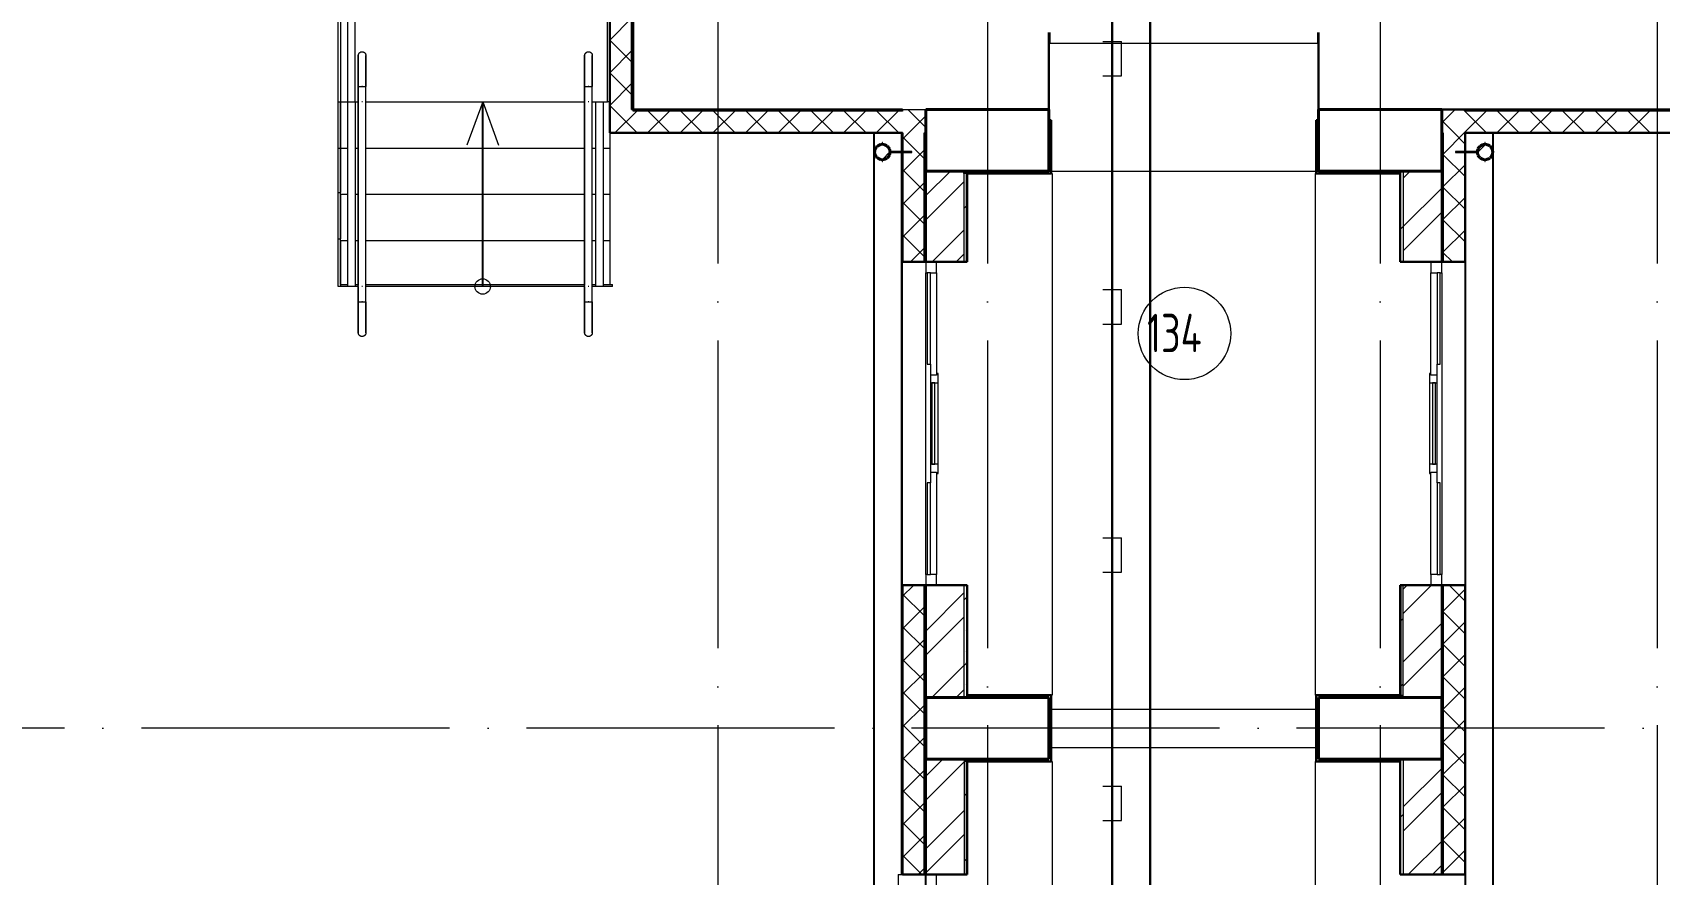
# Model space of a CAD drawing. Header units: millimetres. Extents: x -421858 to 614926, y -468665 to 141641.
# Drawn here: x -39158 to -28594, y 6238 to 11708 of the extents above; entities that cross this region are included whole.
import ezdxf

# ---------------------------------------------------------------- set-up
doc = ezdxf.new("R2010")
doc.units = ezdxf.units.MM
doc.linetypes.add('ADSK_Линия сетки', pattern=[25, 20, -2.5, 0, -2.5])
doc.linetypes.add('ADSK_Сверху', pattern=[450, 300, -150])
for name, color, linetype, lineweight in [('_ Окна', 7, 'Continuous', 9), ('Аннотация', 7, 'Continuous', 18), ('Лестницы', 252, 'Continuous', 9), ('Линии', 252, 'Continuous', 9), ('лс', 5, 'Continuous', 30), ('Марки помещений', 252, 'Continuous', 20), ('Несущие колонны', 252, 'Continuous', 18), ('Обобщенные модели', 252, 'Continuous', 18), ('Ограждение', 252, 'Continuous', 9), ('Окна', 252, 'Continuous', 9), ('Оси', 252, 'Continuous', 9), ('Стены внутренние', 7, 'Continuous', 18), ('Стены наружные', 7, 'Continuous', 18), ('Стены штриховка', 252, 'Continuous', 9), ('СУ Часофикация', 205, 'Continuous', 30)]:
    doc.layers.add(name, color=color, linetype=linetype, lineweight=lineweight)
doc.layers.add('Стены', color=252, linetype='Continuous')
doc.layers.add('Узлы', color=7, linetype='Continuous')
doc.styles.add('GOST Common_3', font='', dxfattribs={"height": 3.5})
doc.styles.get('GOST Common_3').set_extended_font_data('GOST 2.304 type A')
pattern_1 = [(45, (-32121.82, 98), (-106.066, 106.066), [])]

# ---------------------------------------------------------------- blocks, each defined once
blk = doc.blocks.new('1 этаж')
at = {"layer": 'Обобщенные модели', "lineweight": 9, "true_color": 0x636466}
h = blk.add_hatch(dxfattribs=at)
h.set_pattern_fill('FP_8', color=251, style=0, pattern_type=2)
h.set_pattern_definition(pattern_1)
h.paths.add_polyline_path([(-33649, 10884), (-33627, 10884), (-33608, 10895), (-33594, 10913), (-33590, 10932), (-33596, 10955), (-33610, 10972), (-33630, 10981), (-33653, 10980), (-33672, 10970), (-33685, 10952), (-33690, 10932), (-33684, 10910), (-33669, 10892), (-33651, 10884)])
h = blk.add_hatch(dxfattribs=at)
h.set_pattern_fill('FP_7', color=251, style=0, pattern_type=2)
h.set_pattern_definition(pattern_1)
h.paths.add_polyline_path([(-29716, 10884), (-29712, 10885), (-29694, 10895), (-29680, 10913), (-29676, 10932), (-29682, 10955), (-29696, 10972), (-29716, 10981), (-29739, 10980), (-29758, 10970), (-29771, 10952), (-29776, 10932), (-29770, 10910), (-29755, 10892), (-29735, 10884), (-29726, 10884)])
at = {"layer": '_ Окна', "color": 251, "lineweight": 18, "true_color": 0x636466}
for p, q in [((-33358, 10218), (-33358, 10148)), ((-33358, 10148), (-33348, 10148)), ((-33328, 10148), (-33288, 10148)), ((-33288, 10148), (-33288, 10218)), ((-30078, 10218), (-30078, 10148)), ((-30078, 10148), (-30038, 10148)), ((-30018, 10148), (-30008, 10148)), ((-30008, 10148), (-30008, 10218)), ((-33288, 9483), (-33328, 9483)), ((-33328, 9483), (-33328, 9433)), ((-33328, 9433), (-33278, 9433)), ((-33278, 9493), (-33288, 9493)), ((-33288, 9493), (-33288, 9483)), ((-33278, 9433), (-33278, 9493)), ((-30078, 9493), (-30088, 9493)), ((-30088, 9493), (-30088, 9433)), ((-30088, 9433), (-30038, 9433)), ((-30078, 9483), (-30078, 9493)), ((-30038, 9483), (-30078, 9483)), ((-30038, 9433), (-30038, 9483)), ((-33278, 8903), (-33328, 8903)), ((-33328, 8903), (-33328, 8853)), ((-33278, 8843), (-33278, 8903)), ((-30038, 8903), (-30088, 8903)), ((-30088, 8903), (-30088, 8843)), ((-30038, 8853), (-30038, 8903)), ((-33328, 8853), (-33288, 8853)), ((-33288, 8853), (-33288, 8843)), ((-33288, 8843), (-33278, 8843)), ((-30088, 8843), (-30078, 8843)), ((-30078, 8843), (-30078, 8853)), ((-30078, 8853), (-30038, 8853)), ((-33348, 8188), (-33358, 8188)), ((-33358, 8188), (-33358, 8118)), ((-33288, 8188), (-33328, 8188)), ((-33288, 8118), (-33288, 8188)), ((-30038, 8188), (-30078, 8188)), ((-30078, 8188), (-30078, 8118)), ((-30008, 8188), (-30018, 8188)), ((-30008, 8118), (-30008, 8188)), ((-33358, 6238), (-33358, 6168)), ((-33288, 6168), (-33288, 6238))]:
    blk.add_line(p, q, dxfattribs=at)
at = {"layer": '_ Окна', "color": 251, "true_color": 0x636466}
for p, q in [((-33328, 10148), (-33348, 10148)), ((-33348, 10148), (-33348, 9553)), ((-33328, 9553), (-33328, 10148)), ((-30038, 10148), (-30038, 9553)), ((-30018, 10148), (-30038, 10148)), ((-30018, 9553), (-30018, 10148)), ((-33348, 9553), (-33328, 9553)), ((-30038, 9553), (-30018, 9553)), ((-33298, 9433), (-33318, 9433)), ((-33318, 9433), (-33318, 8903)), ((-33298, 8903), (-33298, 9433)), ((-30068, 9433), (-30068, 8903)), ((-30048, 9433), (-30068, 9433)), ((-30048, 8903), (-30048, 9433)), ((-33318, 8903), (-33298, 8903)), ((-30068, 8903), (-30048, 8903)), ((-33328, 8783), (-33348, 8783)), ((-33348, 8783), (-33348, 8188)), ((-33328, 8188), (-33328, 8783)), ((-30038, 8783), (-30038, 8188)), ((-30018, 8783), (-30038, 8783)), ((-30018, 8188), (-30018, 8783)), ((-33348, 8188), (-33328, 8188)), ((-30038, 8188), (-30018, 8188))]:
    blk.add_line(p, q, dxfattribs=at)
at = {"layer": 'Аннотация', "color": 251, "lineweight": 20, "true_color": 0x636466}
for q in [(-36337, 10976), (-36132, 10976)]:
    blk.add_line((-36235, 11258), q, dxfattribs=at)
blk.add_circle((-36235, 10058), 50, dxfattribs=at)
at = {"layer": 'Лестницы', "color": 251, "true_color": 0x636466}
for p, q in [((-37158, 14741), (-37158, 11258)), ((-37158, 11258), (-37113, 11258)), ((-37158, 10958), (-37158, 11258)), ((-37158, 11258), (-37113, 11258)), ((-37062, 11258), (-37043, 11258)), ((-37062, 11258), (-37043, 11258)), ((-36993, 11258), (-35573, 11258)), ((-36993, 11258), (-35573, 11258)), ((-35523, 11258), (-35503, 11258)), ((-35523, 11258), (-35503, 11258)), ((-35453, 11258), (-35425, 11258)), ((-35453, 11258), (-35425, 11258)), ((-35408, 10958), (-35408, 11056)), ((-37158, 10658), (-37158, 10958)), ((-37158, 10958), (-37113, 10958)), ((-37158, 10958), (-37113, 10958)), ((-37063, 10958), (-37043, 10958)), ((-37063, 10958), (-37043, 10958)), ((-36993, 10958), (-35573, 10958)), ((-36993, 10958), (-35573, 10958)), ((-35523, 10958), (-35503, 10958)), ((-35523, 10958), (-35503, 10958)), ((-35453, 10958), (-35408, 10958)), ((-35453, 10958), (-35408, 10958)), ((-35408, 10658), (-35408, 10958)), ((-37158, 10358), (-37158, 10658)), ((-37158, 10658), (-37113, 10658)), ((-37158, 10658), (-37113, 10658)), ((-37063, 10658), (-37043, 10658)), ((-37063, 10658), (-37043, 10658)), ((-36993, 10658), (-35573, 10658)), ((-36993, 10658), (-35573, 10658)), ((-35523, 10658), (-35503, 10658)), ((-35523, 10658), (-35503, 10658)), ((-35453, 10658), (-35408, 10658)), ((-35453, 10658), (-35408, 10658)), ((-35408, 10358), (-35408, 10658)), ((-37158, 10071), (-37158, 10358)), ((-37158, 10358), (-37113, 10358)), ((-37158, 10358), (-37113, 10358)), ((-37063, 10358), (-37043, 10358)), ((-37063, 10358), (-37043, 10358)), ((-36993, 10358), (-35573, 10358)), ((-36993, 10358), (-35573, 10358)), ((-35523, 10358), (-35503, 10358)), ((-35523, 10358), (-35503, 10358)), ((-35453, 10358), (-35408, 10358)), ((-35453, 10358), (-35408, 10358)), ((-35408, 10071), (-35408, 10358))]:
    blk.add_line(p, q, dxfattribs=at)
at = {"layer": 'Линии', "color": 251, "linetype": 'ADSK_Сверху', "ltscale": 100, "true_color": 0x636466}
for p, q in [((-32558, 10808), (-30808, 10808)), ((-32558, 7313), (-30808, 7313)), ((-32558, 7063), (-30808, 7063))]:
    blk.add_line(p, q, dxfattribs=at)
at = {"layer": 'Марки помещений', "color": 251, "true_color": 0x636466}
blk.add_circle((-31678, 9753), 300, dxfattribs=at)
at = {"layer": 'Несущие колонны', "color": 251, "lineweight": 40, "true_color": 0x636466}
for p, q in [((-33358, 11208), (-32558, 11208)), ((-33358, 10808), (-33358, 11208)), ((-32558, 11208), (-33358, 11208)), ((-33358, 11208), (-33358, 10808)), ((-32558, 11208), (-32558, 10808)), ((-32558, 10808), (-32558, 11208)), ((-30808, 11208), (-30008, 11208)), ((-30808, 10808), (-30808, 11208)), ((-30008, 11208), (-30808, 11208)), ((-30808, 11208), (-30808, 10808)), ((-30008, 11208), (-30008, 10808)), ((-30008, 10808), (-30008, 11208)), ((-32558, 10808), (-33358, 10808)), ((-33108, 10808), (-32558, 10808)), ((-30008, 10808), (-30808, 10808)), ((-30808, 10808), (-30258, 10808)), ((-33358, 7388), (-32558, 7388)), ((-33358, 6988), (-33358, 7388)), ((-33358, 7388), (-33358, 6988)), ((-32558, 7388), (-33108, 7388)), ((-32558, 7388), (-32558, 6988)), ((-32558, 6988), (-32558, 7388)), ((-30808, 7388), (-30008, 7388)), ((-30808, 6988), (-30808, 7388)), ((-30258, 7388), (-30808, 7388)), ((-30808, 7388), (-30808, 6988)), ((-30008, 7388), (-30008, 6988)), ((-30008, 6988), (-30008, 7388)), ((-32558, 6988), (-33358, 6988)), ((-33108, 6988), (-32558, 6988)), ((-30008, 6988), (-30808, 6988)), ((-30808, 6988), (-30258, 6988))]:
    blk.add_line(p, q, dxfattribs=at)
at = {"layer": 'Несущие колонны', "color": 251, "true_color": 0x636466}
for p, q in [((-33358, 10808), (-33108, 10808)), ((-30258, 10808), (-30008, 10808)), ((-33108, 7388), (-33358, 7388)), ((-30008, 7388), (-30258, 7388)), ((-33358, 6988), (-33108, 6988)), ((-30258, 6988), (-30008, 6988))]:
    blk.add_line(p, q, dxfattribs=at)
at = {"layer": 'Обобщенные модели', "color": 251, "true_color": 0x636466}
for p, q in [((-33639, 10994), (-33641, 10994)), ((-33641, 10994), (-33641, 10984)), ((-33639, 10994), (-33641, 10994)), ((-33641, 10994), (-33641, 10984)), ((-33639, 10994), (-33641, 10994)), ((-33641, 10994), (-33641, 10984)), ((-33639, 10994), (-33641, 10994)), ((-33641, 10994), (-33641, 10984)), ((-33639, 10984), (-33639, 10994)), ((-33639, 10984), (-33639, 10994)), ((-33639, 10984), (-33639, 10994)), ((-33639, 10984), (-33639, 10994)), ((-29725, 10994), (-29727, 10994)), ((-29727, 10994), (-29727, 10984)), ((-29725, 10994), (-29727, 10994)), ((-29727, 10994), (-29727, 10984)), ((-29725, 10994), (-29727, 10994)), ((-29727, 10994), (-29727, 10984)), ((-29725, 10994), (-29727, 10994)), ((-29727, 10994), (-29727, 10984)), ((-29725, 10984), (-29725, 10994)), ((-29725, 10984), (-29725, 10994)), ((-29725, 10984), (-29725, 10994)), ((-29725, 10984), (-29725, 10994)), ((-33641, 10982), (-33641, 10984)), ((-33639, 10982), (-33641, 10982)), ((-33641, 10880), (-33641, 10882)), ((-33641, 10882), (-33639, 10882)), ((-33639, 10984), (-33639, 10982)), ((-33639, 10882), (-33639, 10880)), ((-33448, 10936), (-33588, 10936)), ((-33588, 10936), (-33588, 10933)), ((-33588, 10931), (-33588, 10929)), ((-33588, 10929), (-33448, 10929)), ((-33448, 10929), (-33448, 10936)), ((-29778, 10936), (-29918, 10936)), ((-29918, 10936), (-29918, 10929)), ((-29918, 10929), (-29778, 10929)), ((-29778, 10933), (-29778, 10936)), ((-29778, 10929), (-29778, 10931)), ((-29727, 10982), (-29727, 10984)), ((-29725, 10982), (-29727, 10982)), ((-29727, 10880), (-29727, 10882)), ((-29727, 10882), (-29725, 10882)), ((-29725, 10984), (-29725, 10982)), ((-29725, 10882), (-29725, 10880)), ((-33641, 10880), (-33641, 10870)), ((-33641, 10880), (-33641, 10870)), ((-33641, 10880), (-33641, 10870)), ((-33641, 10880), (-33641, 10870)), ((-33641, 10870), (-33639, 10870)), ((-33641, 10870), (-33639, 10870)), ((-33641, 10870), (-33639, 10870)), ((-33641, 10870), (-33639, 10870)), ((-33639, 10870), (-33639, 10880)), ((-33639, 10870), (-33639, 10880)), ((-33639, 10870), (-33639, 10880)), ((-33639, 10870), (-33639, 10880)), ((-29727, 10880), (-29727, 10870)), ((-29727, 10880), (-29727, 10870)), ((-29727, 10880), (-29727, 10870)), ((-29727, 10880), (-29727, 10870)), ((-29727, 10870), (-29725, 10870)), ((-29727, 10870), (-29725, 10870)), ((-29727, 10870), (-29725, 10870)), ((-29727, 10870), (-29725, 10870)), ((-29725, 10870), (-29725, 10880)), ((-29725, 10870), (-29725, 10880)), ((-29725, 10870), (-29725, 10880)), ((-29725, 10870), (-29725, 10880))]:
    blk.add_line(p, q, dxfattribs=at)
for centre, radius, start, end in [((-33640, 10932), 52, 0, 180), ((-33640, 10932), 52, 180, 0), ((-33640, 10932), 50, 0, 180), ((-33640, 10932), 50, 180, 0), ((-29726, 10932), 52, 0, 180), ((-29726, 10932), 52, 180, 0), ((-29726, 10932), 50, 0, 180), ((-29726, 10932), 50, 180, 0)]:
    blk.add_arc(centre, radius, start, end, dxfattribs=at)
at = {"layer": 'Обобщенные модели', "color": 251, "lineweight": 40, "true_color": 0x636466}
for centre, start, end in [((-33640, 10932), 156.6941, 180), ((-33640, 10932), 180, 203.3059), ((-33640, 10932), 131.0768, 152.8285), ((-33640, 10932), 207.1715, 228.9232), ((-33640, 10932), 103.6312, 126.2008), ((-33640, 10932), 233.7992, 256.3688), ((-33640, 10932), 78.9964, 101.0036), ((-33640, 10932), 258.9964, 281.0036), ((-33640, 10932), 53.7992, 76.3688), ((-33640, 10932), 284.3935, 306.2008), ((-33640, 10932), 27.1715, 49.417), ((-33640, 10932), 310.583, 332.8285), ((-33640, 10932), 0, 23.3059), ((-33640, 10932), 336.6941, 0), ((-29726, 10932), 156.6941, 180), ((-29726, 10932), 180, 203.3059), ((-29726, 10932), 130.583, 152.8285), ((-29726, 10932), 207.1715, 229.417), ((-29726, 10932), 103.6312, 126.2008), ((-29726, 10932), 233.7992, 256.3688), ((-29726, 10932), 78.9964, 101.0036), ((-29726, 10932), 258.9964, 281.0036), ((-29726, 10932), 53.7992, 76.3688), ((-29726, 10932), 283.6312, 306.2008), ((-29726, 10932), 27.1715, 49.417), ((-29726, 10932), 310.583, 332.8285), ((-29726, 10932), 0, 23.3059), ((-29726, 10932), 336.6941, 0)]:
    blk.add_arc(centre, 50, start, end, dxfattribs=at)
at = {"layer": 'Ограждение', "color": 251, "true_color": 0x636466}
for p, q in [((-37112, 14756), (-37112, 11258)), ((-37062, 11258), (-37062, 14756)), ((-37043, 11358), (-37043, 11264)), ((-37043, 11358), (-36993, 11358)), ((-37043, 11258), (-37043, 11358)), ((-37015, 11358), (-37020, 11358)), ((-37020, 11358), (-37018, 11358)), ((-37018, 11358), (-37015, 11358)), ((-36993, 11264), (-36993, 11358)), ((-36993, 11258), (-36993, 11358)), ((-35573, 11358), (-35573, 11264)), ((-35573, 11358), (-35523, 11358)), ((-35573, 11258), (-35573, 11358)), ((-35545, 11358), (-35550, 11358)), ((-35550, 11358), (-35548, 11358)), ((-35548, 11358), (-35545, 11358)), ((-35523, 11264), (-35523, 11358)), ((-35523, 11258), (-35523, 11358)), ((-37113, 11258), (-37063, 11258)), ((-37113, 11258), (-37113, 10058)), ((-37090, 11258), (-37085, 11258)), ((-37063, 11258), (-37063, 10058)), ((-37063, 11258), (-37062, 11258)), ((-37043, 11264), (-37043, 10064)), ((-37043, 10058), (-37043, 11258)), ((-36993, 10064), (-36993, 11264)), ((-36993, 10058), (-36993, 11258)), ((-35573, 11264), (-35573, 10064)), ((-35573, 10058), (-35573, 11258)), ((-35523, 10064), (-35523, 11264)), ((-35523, 10058), (-35523, 11258)), ((-35503, 11258), (-35453, 11258)), ((-35503, 11258), (-35503, 10058)), ((-35453, 11258), (-35453, 10058)), ((-32543, 10793), (-32538, 10793)), ((-32538, 10793), (-32538, 7403)), ((-30828, 10793), (-30823, 10793)), ((-30828, 7403), (-30828, 10793)), ((-37063, 10058), (-37113, 10058)), ((-37043, 10059), (-37043, 9958)), ((-37043, 9958), (-37043, 10058)), ((-36993, 9958), (-36993, 10059)), ((-36993, 9958), (-36993, 10058)), ((-35573, 10059), (-35573, 9958)), ((-35573, 9958), (-35573, 10058)), ((-35523, 9958), (-35523, 10059)), ((-35523, 9958), (-35523, 10058)), ((-35453, 10058), (-35503, 10058)), ((-37043, 9958), (-36993, 9958)), ((-37020, 9958), (-37015, 9958)), ((-37018, 9958), (-37020, 9958)), ((-37015, 9958), (-37018, 9958)), ((-35573, 9958), (-35523, 9958)), ((-35550, 9958), (-35545, 9958)), ((-35548, 9958), (-35550, 9958)), ((-35545, 9958), (-35548, 9958)), ((-32538, 7403), (-32543, 7403)), ((-30823, 7403), (-30828, 7403)), ((-32543, 6973), (-32538, 6973)), ((-32538, 6973), (-32538, 3373)), ((-30828, 6973), (-30823, 6973)), ((-30828, 3373), (-30828, 6973))]:
    blk.add_line(p, q, dxfattribs=at)
at = {"layer": 'Ограждение', "color": 251, "true_color": 0x636466, "flags": 128}
for points in [[(-37043, 11558), (-37043, 11559), (-37043, 11560), (-37043, 11561), (-37042, 11562), (-37042, 11563), (-37042, 11564), (-37042, 11565), (-37042, 11566), (-37041, 11567), (-37041, 11568), (-37040, 11569), (-37040, 11570), (-37039, 11571), (-37039, 11572), (-37038, 11572), (-37038, 11573), (-37037, 11574), (-37037, 11575), (-37036, 11575), (-37035, 11576), (-37034, 11577), (-37034, 11578), (-37033, 11578), (-37032, 11579), (-37031, 11579), (-37030, 11580), (-37030, 11580), (-37029, 11581), (-37028, 11581), (-37027, 11582), (-37026, 11582), (-37025, 11582), (-37024, 11582), (-37023, 11583), (-37022, 11583), (-37021, 11583), (-37020, 11583), (-37019, 11583), (-37018, 11583), (-37018, 11583)], [(-37043, 11358), (-37043, 11366), (-37043, 11374), (-37043, 11382), (-37043, 11390), (-37043, 11398), (-37043, 11406), (-37043, 11414), (-37043, 11421), (-37043, 11429), (-37043, 11436), (-37043, 11443), (-37043, 11451), (-37043, 11458), (-37043, 11465), (-37043, 11471), (-37043, 11478), (-37043, 11484), (-37043, 11490), (-37043, 11496), (-37043, 11502), (-37043, 11507), (-37043, 11512), (-37043, 11517), (-37043, 11522), (-37043, 11527), (-37043, 11531), (-37043, 11535), (-37043, 11538), (-37043, 11542), (-37043, 11545), (-37043, 11547), (-37043, 11550), (-37043, 11552), (-37043, 11554), (-37043, 11555), (-37043, 11557), (-37043, 11557), (-37043, 11558), (-37043, 11558), (-37043, 11558)], [(-37043, 11558), (-37043, 11558), (-37043, 11558), (-37043, 11557), (-37043, 11556), (-37043, 11554), (-37043, 11553), (-37043, 11550), (-37043, 11548), (-37043, 11545), (-37043, 11542), (-37043, 11539), (-37043, 11536), (-37043, 11532), (-37043, 11528), (-37043, 11523), (-37043, 11519), (-37043, 11514), (-37043, 11509), (-37043, 11503), (-37043, 11498), (-37043, 11492), (-37043, 11486), (-37043, 11479), (-37043, 11473), (-37043, 11466), (-37043, 11460), (-37043, 11453), (-37043, 11445), (-37043, 11438), (-37043, 11431), (-37043, 11423), (-37043, 11416), (-37043, 11408), (-37043, 11400), (-37043, 11392), (-37043, 11384), (-37043, 11376), (-37043, 11368), (-37043, 11360), (-37043, 11358)], [(-37018, 11583), (-37017, 11583), (-37016, 11583), (-37015, 11583), (-37014, 11583), (-37013, 11583), (-37012, 11583), (-37011, 11582), (-37010, 11582), (-37009, 11582), (-37008, 11581), (-37007, 11581), (-37006, 11580), (-37005, 11580), (-37005, 11579), (-37004, 11579), (-37003, 11578), (-37002, 11578), (-37001, 11577), (-37001, 11576), (-37000, 11576), (-36999, 11575), (-36999, 11574), (-36998, 11573), (-36997, 11573), (-36997, 11572), (-36996, 11571), (-36996, 11570), (-36995, 11569), (-36995, 11568), (-36995, 11567), (-36994, 11566), (-36994, 11565), (-36994, 11564), (-36993, 11563), (-36993, 11563), (-36993, 11562), (-36993, 11561), (-36993, 11560), (-36993, 11559), (-36993, 11558)], [(-36993, 11358), (-36993, 11366), (-36993, 11374), (-36993, 11382), (-36993, 11390), (-36993, 11398), (-36993, 11406), (-36993, 11414), (-36993, 11421), (-36993, 11429), (-36993, 11436), (-36993, 11443), (-36993, 11451), (-36993, 11458), (-36993, 11465), (-36993, 11471), (-36993, 11478), (-36993, 11484), (-36993, 11490), (-36993, 11496), (-36993, 11502), (-36993, 11507), (-36993, 11512), (-36993, 11517), (-36993, 11522), (-36993, 11527), (-36993, 11531), (-36993, 11535), (-36993, 11538), (-36993, 11542), (-36993, 11545), (-36993, 11547), (-36993, 11550), (-36993, 11552), (-36993, 11554), (-36993, 11555), (-36993, 11557), (-36993, 11557), (-36993, 11558), (-36993, 11558), (-36993, 11558)], [(-36993, 11558), (-36993, 11558), (-36993, 11558), (-36993, 11557), (-36993, 11556), (-36993, 11554), (-36993, 11553), (-36993, 11550), (-36993, 11548), (-36993, 11545), (-36993, 11542), (-36993, 11539), (-36993, 11536), (-36993, 11532), (-36993, 11528), (-36993, 11523), (-36993, 11519), (-36993, 11514), (-36993, 11509), (-36993, 11503), (-36993, 11498), (-36993, 11492), (-36993, 11486), (-36993, 11479), (-36993, 11473), (-36993, 11466), (-36993, 11460), (-36993, 11453), (-36993, 11445), (-36993, 11438), (-36993, 11431), (-36993, 11423), (-36993, 11416), (-36993, 11408), (-36993, 11400), (-36993, 11392), (-36993, 11384), (-36993, 11376), (-36993, 11368), (-36993, 11360), (-36993, 11358)], [(-35573, 11558), (-35573, 11559), (-35573, 11560), (-35573, 11561), (-35572, 11562), (-35572, 11563), (-35572, 11564), (-35572, 11565), (-35572, 11566), (-35571, 11567), (-35571, 11568), (-35570, 11569), (-35570, 11570), (-35569, 11571), (-35569, 11572), (-35568, 11572), (-35568, 11573), (-35567, 11574), (-35567, 11575), (-35566, 11575), (-35565, 11576), (-35564, 11577), (-35564, 11578), (-35563, 11578), (-35562, 11579), (-35561, 11579), (-35560, 11580), (-35560, 11580), (-35559, 11581), (-35558, 11581), (-35557, 11582), (-35556, 11582), (-35555, 11582), (-35554, 11582), (-35553, 11583), (-35552, 11583), (-35551, 11583), (-35550, 11583), (-35549, 11583), (-35548, 11583), (-35548, 11583)], [(-35573, 11358), (-35573, 11366), (-35573, 11374), (-35573, 11382), (-35573, 11390), (-35573, 11398), (-35573, 11406), (-35573, 11414), (-35573, 11421), (-35573, 11429), (-35573, 11436), (-35573, 11443), (-35573, 11451), (-35573, 11458), (-35573, 11465), (-35573, 11471), (-35573, 11478), (-35573, 11484), (-35573, 11490), (-35573, 11496), (-35573, 11502), (-35573, 11507), (-35573, 11512), (-35573, 11517), (-35573, 11522), (-35573, 11527), (-35573, 11531), (-35573, 11535), (-35573, 11538), (-35573, 11542), (-35573, 11545), (-35573, 11547), (-35573, 11550), (-35573, 11552), (-35573, 11554), (-35573, 11555), (-35573, 11557), (-35573, 11557), (-35573, 11558), (-35573, 11558), (-35573, 11558)], [(-35573, 11558), (-35573, 11558), (-35573, 11558), (-35573, 11557), (-35573, 11556), (-35573, 11554), (-35573, 11553), (-35573, 11550), (-35573, 11548), (-35573, 11545), (-35573, 11542), (-35573, 11539), (-35573, 11536), (-35573, 11532), (-35573, 11528), (-35573, 11523), (-35573, 11519), (-35573, 11514), (-35573, 11509), (-35573, 11503), (-35573, 11498), (-35573, 11492), (-35573, 11486), (-35573, 11479), (-35573, 11473), (-35573, 11466), (-35573, 11460), (-35573, 11453), (-35573, 11445), (-35573, 11438), (-35573, 11431), (-35573, 11423), (-35573, 11416), (-35573, 11408), (-35573, 11400), (-35573, 11392), (-35573, 11384), (-35573, 11376), (-35573, 11368), (-35573, 11360), (-35573, 11358)], [(-35548, 11583), (-35547, 11583), (-35546, 11583), (-35545, 11583), (-35544, 11583), (-35543, 11583), (-35542, 11583), (-35541, 11582), (-35540, 11582), (-35539, 11582), (-35538, 11581), (-35537, 11581), (-35536, 11580), (-35535, 11580), (-35535, 11579), (-35534, 11579), (-35533, 11578), (-35532, 11578), (-35531, 11577), (-35531, 11576), (-35530, 11576), (-35529, 11575), (-35529, 11574), (-35528, 11573), (-35527, 11573), (-35527, 11572), (-35526, 11571), (-35526, 11570), (-35525, 11569), (-35525, 11568), (-35525, 11567), (-35524, 11566), (-35524, 11565), (-35524, 11564), (-35523, 11563), (-35523, 11563), (-35523, 11562), (-35523, 11561), (-35523, 11560), (-35523, 11559), (-35523, 11558)], [(-35523, 11358), (-35523, 11366), (-35523, 11374), (-35523, 11382), (-35523, 11390), (-35523, 11398), (-35523, 11406), (-35523, 11414), (-35523, 11421), (-35523, 11429), (-35523, 11436), (-35523, 11443), (-35523, 11451), (-35523, 11458), (-35523, 11465), (-35523, 11471), (-35523, 11478), (-35523, 11484), (-35523, 11490), (-35523, 11496), (-35523, 11502), (-35523, 11507), (-35523, 11512), (-35523, 11517), (-35523, 11522), (-35523, 11527), (-35523, 11531), (-35523, 11535), (-35523, 11538), (-35523, 11542), (-35523, 11545), (-35523, 11547), (-35523, 11550), (-35523, 11552), (-35523, 11554), (-35523, 11555), (-35523, 11557), (-35523, 11557), (-35523, 11558), (-35523, 11558), (-35523, 11558)], [(-35523, 11558), (-35523, 11558), (-35523, 11558), (-35523, 11557), (-35523, 11556), (-35523, 11554), (-35523, 11553), (-35523, 11550), (-35523, 11548), (-35523, 11545), (-35523, 11542), (-35523, 11539), (-35523, 11536), (-35523, 11532), (-35523, 11528), (-35523, 11523), (-35523, 11519), (-35523, 11514), (-35523, 11509), (-35523, 11503), (-35523, 11498), (-35523, 11492), (-35523, 11486), (-35523, 11479), (-35523, 11473), (-35523, 11466), (-35523, 11460), (-35523, 11453), (-35523, 11445), (-35523, 11438), (-35523, 11431), (-35523, 11423), (-35523, 11416), (-35523, 11408), (-35523, 11400), (-35523, 11392), (-35523, 11384), (-35523, 11376), (-35523, 11368), (-35523, 11360), (-35523, 11358)], [(-37043, 9958), (-37043, 9950), (-37043, 9942), (-37043, 9934), (-37043, 9926), (-37043, 9919), (-37043, 9911), (-37043, 9903), (-37043, 9895), (-37043, 9888), (-37043, 9880), (-37043, 9873), (-37043, 9866), (-37043, 9859), (-37043, 9852), (-37043, 9845), (-37043, 9839), (-37043, 9833), (-37043, 9826), (-37043, 9820), (-37043, 9815), (-37043, 9809), (-37043, 9804), (-37043, 9799), (-37043, 9794), (-37043, 9790), (-37043, 9786), (-37043, 9782), (-37043, 9778), (-37043, 9775), (-37043, 9772), (-37043, 9769), (-37043, 9767), (-37043, 9765), (-37043, 9763), (-37043, 9761), (-37043, 9760), (-37043, 9759), (-37043, 9759), (-37043, 9758), (-37043, 9758)], [(-37043, 9758), (-37043, 9758), (-37043, 9759), (-37043, 9760), (-37043, 9761), (-37043, 9762), (-37043, 9764), (-37043, 9766), (-37043, 9768), (-37043, 9771), (-37043, 9774), (-37043, 9777), (-37043, 9781), (-37043, 9785), (-37043, 9789), (-37043, 9793), (-37043, 9798), (-37043, 9803), (-37043, 9808), (-37043, 9813), (-37043, 9819), (-37043, 9825), (-37043, 9831), (-37043, 9837), (-37043, 9844), (-37043, 9850), (-37043, 9857), (-37043, 9864), (-37043, 9871), (-37043, 9878), (-37043, 9886), (-37043, 9893), (-37043, 9901), (-37043, 9909), (-37043, 9916), (-37043, 9924), (-37043, 9932), (-37043, 9940), (-37043, 9948), (-37043, 9956), (-37043, 9958)], [(-36993, 9958), (-36993, 9950), (-36993, 9942), (-36993, 9934), (-36993, 9926), (-36993, 9919), (-36993, 9911), (-36993, 9903), (-36993, 9895), (-36993, 9888), (-36993, 9880), (-36993, 9873), (-36993, 9866), (-36993, 9859), (-36993, 9852), (-36993, 9845), (-36993, 9839), (-36993, 9833), (-36993, 9826), (-36993, 9820), (-36993, 9815), (-36993, 9809), (-36993, 9804), (-36993, 9799), (-36993, 9794), (-36993, 9790), (-36993, 9786), (-36993, 9782), (-36993, 9778), (-36993, 9775), (-36993, 9772), (-36993, 9769), (-36993, 9767), (-36993, 9765), (-36993, 9763), (-36993, 9761), (-36993, 9760), (-36993, 9759), (-36993, 9759), (-36993, 9758), (-36993, 9758)], [(-36993, 9758), (-36993, 9758), (-36993, 9759), (-36993, 9760), (-36993, 9761), (-36993, 9762), (-36993, 9764), (-36993, 9766), (-36993, 9768), (-36993, 9771), (-36993, 9774), (-36993, 9777), (-36993, 9781), (-36993, 9785), (-36993, 9789), (-36993, 9793), (-36993, 9798), (-36993, 9803), (-36993, 9808), (-36993, 9813), (-36993, 9819), (-36993, 9825), (-36993, 9831), (-36993, 9837), (-36993, 9844), (-36993, 9850), (-36993, 9857), (-36993, 9864), (-36993, 9871), (-36993, 9878), (-36993, 9886), (-36993, 9893), (-36993, 9901), (-36993, 9909), (-36993, 9916), (-36993, 9924), (-36993, 9932), (-36993, 9940), (-36993, 9948), (-36993, 9956), (-36993, 9958)], [(-35573, 9958), (-35573, 9950), (-35573, 9942), (-35573, 9934), (-35573, 9926), (-35573, 9919), (-35573, 9911), (-35573, 9903), (-35573, 9895), (-35573, 9888), (-35573, 9880), (-35573, 9873), (-35573, 9866), (-35573, 9859), (-35573, 9852), (-35573, 9845), (-35573, 9839), (-35573, 9833), (-35573, 9826), (-35573, 9820), (-35573, 9815), (-35573, 9809), (-35573, 9804), (-35573, 9799), (-35573, 9794), (-35573, 9790), (-35573, 9786), (-35573, 9782), (-35573, 9778), (-35573, 9775), (-35573, 9772), (-35573, 9769), (-35573, 9767), (-35573, 9765), (-35573, 9763), (-35573, 9761), (-35573, 9760), (-35573, 9759), (-35573, 9759), (-35573, 9758), (-35573, 9758)], [(-35573, 9758), (-35573, 9758), (-35573, 9759), (-35573, 9760), (-35573, 9761), (-35573, 9762), (-35573, 9764), (-35573, 9766), (-35573, 9768), (-35573, 9771), (-35573, 9774), (-35573, 9777), (-35573, 9781), (-35573, 9785), (-35573, 9789), (-35573, 9793), (-35573, 9798), (-35573, 9803), (-35573, 9808), (-35573, 9813), (-35573, 9819), (-35573, 9825), (-35573, 9831), (-35573, 9837), (-35573, 9844), (-35573, 9850), (-35573, 9857), (-35573, 9864), (-35573, 9871), (-35573, 9878), (-35573, 9886), (-35573, 9893), (-35573, 9901), (-35573, 9909), (-35573, 9916), (-35573, 9924), (-35573, 9932), (-35573, 9940), (-35573, 9948), (-35573, 9956), (-35573, 9958)], [(-35523, 9958), (-35523, 9950), (-35523, 9942), (-35523, 9934), (-35523, 9926), (-35523, 9919), (-35523, 9911), (-35523, 9903), (-35523, 9895), (-35523, 9888), (-35523, 9880), (-35523, 9873), (-35523, 9866), (-35523, 9859), (-35523, 9852), (-35523, 9845), (-35523, 9839), (-35523, 9833), (-35523, 9826), (-35523, 9820), (-35523, 9815), (-35523, 9809), (-35523, 9804), (-35523, 9799), (-35523, 9794), (-35523, 9790), (-35523, 9786), (-35523, 9782), (-35523, 9778), (-35523, 9775), (-35523, 9772), (-35523, 9769), (-35523, 9767), (-35523, 9765), (-35523, 9763), (-35523, 9761), (-35523, 9760), (-35523, 9759), (-35523, 9759), (-35523, 9758), (-35523, 9758)], [(-35523, 9758), (-35523, 9758), (-35523, 9759), (-35523, 9760), (-35523, 9761), (-35523, 9762), (-35523, 9764), (-35523, 9766), (-35523, 9768), (-35523, 9771), (-35523, 9774), (-35523, 9777), (-35523, 9781), (-35523, 9785), (-35523, 9789), (-35523, 9793), (-35523, 9798), (-35523, 9803), (-35523, 9808), (-35523, 9813), (-35523, 9819), (-35523, 9825), (-35523, 9831), (-35523, 9837), (-35523, 9844), (-35523, 9850), (-35523, 9857), (-35523, 9864), (-35523, 9871), (-35523, 9878), (-35523, 9886), (-35523, 9893), (-35523, 9901), (-35523, 9909), (-35523, 9916), (-35523, 9924), (-35523, 9932), (-35523, 9940), (-35523, 9948), (-35523, 9956), (-35523, 9958)], [(-37018, 9733), (-37019, 9733), (-37020, 9733), (-37021, 9733), (-37022, 9734), (-37023, 9734), (-37024, 9734), (-37025, 9734), (-37026, 9735), (-37027, 9735), (-37028, 9735), (-37028, 9736), (-37029, 9736), (-37030, 9737), (-37031, 9737), (-37032, 9738), (-37033, 9738), (-37034, 9739), (-37034, 9739), (-37035, 9740), (-37036, 9741), (-37036, 9742), (-37037, 9742), (-37038, 9743), (-37038, 9744), (-37039, 9745), (-37039, 9746), (-37040, 9746), (-37040, 9747), (-37041, 9748), (-37041, 9749), (-37041, 9750), (-37042, 9751), (-37042, 9752), (-37042, 9753), (-37042, 9754), (-37043, 9755), (-37043, 9756), (-37043, 9757), (-37043, 9758), (-37043, 9758)], [(-36993, 9758), (-36993, 9757), (-36993, 9756), (-36993, 9755), (-36993, 9754), (-36993, 9753), (-36994, 9752), (-36994, 9751), (-36994, 9750), (-36994, 9749), (-36995, 9749), (-36995, 9748), (-36996, 9747), (-36996, 9746), (-36997, 9745), (-36997, 9744), (-36998, 9743), (-36998, 9743), (-36999, 9742), (-37000, 9741), (-37000, 9740), (-37001, 9740), (-37002, 9739), (-37003, 9738), (-37003, 9738), (-37004, 9737), (-37005, 9737), (-37006, 9736), (-37007, 9736), (-37008, 9735), (-37009, 9735), (-37010, 9735), (-37011, 9734), (-37012, 9734), (-37013, 9734), (-37014, 9734), (-37015, 9733), (-37016, 9733), (-37017, 9733), (-37018, 9733), (-37018, 9733)], [(-35548, 9733), (-35549, 9733), (-35550, 9733), (-35551, 9733), (-35552, 9734), (-35553, 9734), (-35554, 9734), (-35555, 9734), (-35556, 9735), (-35557, 9735), (-35558, 9735), (-35558, 9736), (-35559, 9736), (-35560, 9737), (-35561, 9737), (-35562, 9738), (-35563, 9738), (-35564, 9739), (-35564, 9739), (-35565, 9740), (-35566, 9741), (-35566, 9742), (-35567, 9742), (-35568, 9743), (-35568, 9744), (-35569, 9745), (-35569, 9746), (-35570, 9746), (-35570, 9747), (-35571, 9748), (-35571, 9749), (-35571, 9750), (-35572, 9751), (-35572, 9752), (-35572, 9753), (-35572, 9754), (-35573, 9755), (-35573, 9756), (-35573, 9757), (-35573, 9758), (-35573, 9758)], [(-35523, 9758), (-35523, 9757), (-35523, 9756), (-35523, 9755), (-35523, 9754), (-35523, 9753), (-35524, 9752), (-35524, 9751), (-35524, 9750), (-35524, 9749), (-35525, 9749), (-35525, 9748), (-35526, 9747), (-35526, 9746), (-35527, 9745), (-35527, 9744), (-35528, 9743), (-35528, 9743), (-35529, 9742), (-35530, 9741), (-35530, 9740), (-35531, 9740), (-35532, 9739), (-35533, 9738), (-35533, 9738), (-35534, 9737), (-35535, 9737), (-35536, 9736), (-35537, 9736), (-35538, 9735), (-35539, 9735), (-35540, 9735), (-35541, 9734), (-35542, 9734), (-35543, 9734), (-35544, 9734), (-35545, 9733), (-35546, 9733), (-35547, 9733), (-35548, 9733), (-35548, 9733)]]:
    blk.add_lwpolyline(points, dxfattribs=at)
at = {"layer": 'Ограждение', "color": 251, "true_color": 0x636466}
for points in [[(-37016, 11258), (-37016, 11258), (-37018, 11258), (-37019, 11258), (-37020, 11258)], [(-35546, 11258), (-35546, 11258), (-35548, 11258), (-35549, 11258), (-35550, 11258)], [(-37016, 10058), (-37016, 10058), (-37018, 10058), (-37019, 10058), (-37020, 10058)], [(-35546, 10058), (-35546, 10058), (-35548, 10058), (-35549, 10058), (-35550, 10058)]]:
    blk.add_open_spline(points, degree=3, dxfattribs=at)
at = {"layer": 'Окна', "color": 251, "true_color": 0x636466}
for p, q in [((-33358, 8188), (-33358, 10148)), ((-33288, 10148), (-33288, 9493)), ((-30078, 9493), (-30078, 10148)), ((-30008, 10148), (-30008, 8188)), ((-33328, 9553), (-33328, 9483)), ((-30038, 9483), (-30038, 9553)), ((-33328, 9433), (-33328, 8903)), ((-33278, 8903), (-33278, 9433)), ((-30088, 9433), (-30088, 8903)), ((-30038, 8903), (-30038, 9433)), ((-33328, 8853), (-33328, 8783)), ((-33288, 8843), (-33288, 8188)), ((-30078, 8188), (-30078, 8843)), ((-30038, 8783), (-30038, 8853)), ((-33538, 6238), (-33508, 6238)), ((-33538, 6238), (-33538, 4138)), ((-33359, 4138), (-33359, 6238))]:
    blk.add_line(p, q, dxfattribs=at)
at = {"layer": 'Оси', "color": 251, "linetype": 'ADSK_Линия сетки', "ltscale": 100, "true_color": 0x636466}
for p, q in [((-34708, 32209), (-34708, -33768)), ((-32958, 32209), (-32958, -33768)), ((-30408, 32209), (-30408, -33768)), ((-28608, 32209), (-28608, -33768)), ((-26450, 7188), (-72530, 7188))]:
    blk.add_line(p, q, dxfattribs=at)
at = {"layer": 'Стены', "color": 251, "true_color": 0x636466}
for p, q in [((-33693, -4640), (-33693, 11056)), ((-33513, 10935), (-33513, 11056)), ((-29853, 10935), (-29853, 11056)), ((-29673, 230), (-29673, 11056)), ((-33513, 6238), (-33513, 10929)), ((-29853, 450), (-29853, 10929))]:
    blk.add_line(p, q, dxfattribs=at)
at = {"layer": 'Стены внутренние', "color": 251, "lineweight": 30, "true_color": 0x636466}
for p, q in [((-35410, 12768), (-35410, 11056)), ((-35258, 12768), (-35258, 11208)), ((-32558, 11208), (-32558, 11708)), ((-30808, 11708), (-30808, 11208)), ((-35258, 11208), (-33510, 11208)), ((-33358, 11208), (-32558, 11208)), ((-33358, 11056), (-33358, 11208)), ((-30808, 11208), (-28058, 11208)), ((-30008, 11208), (-30008, 11056)), ((-35410, 11056), (-33510, 11056)), ((-33510, 11056), (-33510, 10935)), ((-29856, 11056), (-27906, 11056)), ((-29856, 10935), (-29856, 11056)), ((-33510, 10929), (-33510, 10218)), ((-29856, 10218), (-29856, 10930)), ((-33510, 10218), (-33368, 10218)), ((-29998, 10218), (-29856, 10218)), ((-33510, 8118), (-33510, 6238)), ((-33368, 8118), (-33510, 8118)), ((-29856, 8118), (-29998, 8118)), ((-29856, 6238), (-29856, 8118)), ((-33510, 6238), (-33368, 6238)), ((-29998, 6238), (-29856, 6238))]:
    blk.add_line(p, q, dxfattribs=at)
at = {"layer": 'Стены внутренние', "color": 251, "linetype": 'Continuous', "lineweight": 9, "true_color": 0x636466}
for p, q in [((-35408, 11661), (-35268, 11801)), ((-35268, 11517), (-35408, 11657)), ((-35408, 11449), (-35268, 11589)), ((-35268, 11305), (-35408, 11445)), ((-35408, 11377), (-35410, 11374)), ((-35408, 11237), (-35268, 11377)), ((-35383, 11208), (-35408, 11233)), ((-35233, 11058), (-35383, 11208)), ((-35374, 11058), (-35234, 11198)), ((-35162, 11058), (-35022, 11198)), ((-35021, 11058), (-35161, 11198)), ((-34950, 11058), (-34810, 11198)), ((-34809, 11058), (-34949, 11198)), ((-34738, 11058), (-34598, 11198)), ((-34597, 11058), (-34737, 11198)), ((-34526, 11058), (-34386, 11198)), ((-34385, 11058), (-34525, 11198)), ((-34314, 11058), (-34174, 11198)), ((-34173, 11058), (-34313, 11198)), ((-34102, 11058), (-33962, 11198)), ((-33960, 11058), (-34100, 11198)), ((-33889, 11058), (-33749, 11198)), ((-33748, 11058), (-33888, 11198)), ((-33677, 11058), (-33537, 11198)), ((-33536, 11058), (-33676, 11198)), ((-33358, 11092), (-33474, 11208)), ((-30008, 11122), (-29921, 11208)), ((-29718, 11058), (-29868, 11208)), ((-29859, 11058), (-29719, 11198)), ((-29647, 11058), (-29507, 11198)), ((-29506, 11058), (-29646, 11198)), ((-29435, 11058), (-29295, 11198)), ((-29294, 11058), (-29434, 11198)), ((-29223, 11058), (-29083, 11198)), ((-29081, 11058), (-29221, 11198)), ((-29010, 11058), (-28870, 11198)), ((-28869, 11058), (-29009, 11198)), ((-28798, 11058), (-28658, 11198)), ((-28657, 11058), (-28797, 11198)), ((-33465, 11058), (-33358, 11166)), ((-29930, 11058), (-30008, 11136)), ((-34865, 11056), (-34866, 11058)), ((-34653, 11058), (-34655, 11056)), ((-33809, 11056), (-33810, 11058)), ((-33508, 11016), (-33465, 11058)), ((-33368, 10890), (-33508, 11030)), ((-29998, 10919), (-29859, 11058)), ((-29858, 10986), (-29930, 11058)), ((-29585, 11056), (-29587, 11058)), ((-33508, 10804), (-33368, 10944)), ((-29858, 10774), (-29998, 10914)), ((-29858, 10969), (-29856, 10969)), ((-33368, 10678), (-33508, 10818)), ((-29998, 10707), (-29858, 10847)), ((-33508, 10591), (-33368, 10731)), ((-29858, 10562), (-29998, 10702)), ((-33368, 10466), (-33508, 10606)), ((-29998, 10495), (-29858, 10635)), ((-29856, 10630), (-29858, 10627)), ((-33508, 10535), (-33510, 10538)), ((-33508, 10379), (-33368, 10519)), ((-29858, 10350), (-29998, 10490)), ((-29858, 10563), (-29856, 10563)), ((-33368, 10254), (-33508, 10394)), ((-29998, 10283), (-29858, 10423)), ((-33455, 10220), (-33368, 10307)), ((-29940, 10220), (-29998, 10278)), ((-29975, 10220), (-29976, 10219)), ((-33508, 8046), (-33437, 8116)), ((-33508, 8097), (-33508, 8098)), ((-33368, 7920), (-33508, 8060)), ((-29998, 7950), (-29858, 8090)), ((-29858, 8016), (-29958, 8116)), ((-33508, 7834), (-33368, 7974)), ((-29858, 7804), (-29998, 7944)), ((-33368, 7708), (-33508, 7848)), ((-29998, 7737), (-29858, 7877)), ((-29858, 7921), (-29856, 7921)), ((-33508, 7622), (-33368, 7762)), ((-29858, 7592), (-29998, 7732)), ((-33368, 7496), (-33508, 7636)), ((-29998, 7525), (-29858, 7665)), ((-29858, 7616), (-29856, 7616)), ((-33508, 7409), (-33368, 7549)), ((-29858, 7380), (-29998, 7520)), ((-29856, 7583), (-29858, 7579)), ((-33368, 7284), (-33508, 7424)), ((-29998, 7313), (-29858, 7453)), ((-33508, 7197), (-33368, 7337)), ((-29858, 7168), (-29998, 7308)), ((-33368, 7072), (-33508, 7212)), ((-29998, 7101), (-29858, 7241)), ((-29858, 7210), (-29856, 7210)), ((-33508, 6985), (-33368, 7125)), ((-29858, 6956), (-29998, 7096)), ((-33368, 6859), (-33508, 6999)), ((-29998, 6889), (-29858, 7029)), ((-33508, 6773), (-33368, 6913)), ((-29858, 6744), (-29998, 6884)), ((-33368, 6647), (-33508, 6787)), ((-29998, 6677), (-29858, 6817)), ((-29858, 6804), (-29856, 6804)), ((-33508, 6561), (-33368, 6701)), ((-29858, 6531), (-29998, 6671)), ((-33368, 6435), (-33508, 6575)), ((-29998, 6465), (-29858, 6605)), ((-29856, 6648), (-29858, 6651)), ((-33508, 6349), (-33368, 6489)), ((-29858, 6319), (-29998, 6459)), ((-29858, 6499), (-29856, 6499)), ((-33385, 6240), (-33508, 6363)), ((-29998, 6253), (-29858, 6393)), ((-33446, 6240), (-33446, 6240)), ((-33404, 6240), (-33368, 6277)), ((-29991, 6240), (-29998, 6247))]:
    blk.add_line(p, q, dxfattribs=at)
at = {"layer": 'Стены внутренние', "color": 251, "true_color": 0x636466}
for p, q in [((-33510, 11208), (-33358, 11208)), ((-33510, 8118), (-33510, 10218)), ((-29856, 10218), (-29856, 8118))]:
    blk.add_line(p, q, dxfattribs=at)
at = {"layer": 'Стены наружные', "color": 251, "true_color": 0x636466}
for p, q in [((-37158, 14741), (-37158, 10668)), ((-37173, 10058), (-37173, 12883)), ((-35425, 11258), (-35425, 12758)), ((-32550, 11638), (-32550, 11708)), ((-30815, 11638), (-32550, 11638)), ((-30815, 11708), (-30815, 11638)), ((-37173, 11258), (-37158, 11258)), ((-35410, 11258), (-35425, 11258)), ((-37173, 10958), (-37158, 10958)), ((-33108, 10808), (-33358, 10808)), ((-30008, 10808), (-30258, 10808)), ((-37173, 10668), (-37158, 10668)), ((-37158, 10658), (-37158, 10368)), ((-37173, 10368), (-37158, 10368)), ((-37158, 10358), (-37158, 10058)), ((-37113, 10058), (-37173, 10058)), ((-37158, 10071), (-37113, 10071)), ((-37063, 10071), (-37043, 10071)), ((-37043, 10058), (-37063, 10058)), ((-36993, 10071), (-35573, 10071)), ((-35573, 10058), (-36993, 10058)), ((-35523, 10071), (-35503, 10071)), ((-35503, 10058), (-35523, 10058)), ((-35453, 10071), (-35393, 10071)), ((-35393, 10058), (-35453, 10058)), ((-35393, 10058), (-35393, 10071)), ((-33358, 7388), (-33108, 7388)), ((-30258, 7388), (-30008, 7388)), ((-33108, 6988), (-33358, 6988)), ((-30008, 6988), (-30258, 6988))]:
    blk.add_line(p, q, dxfattribs=at)
at = {"layer": 'Стены наружные', "color": 251, "linetype": 'Continuous', "lineweight": 9, "true_color": 0x636466}
for p, q in [((-35258, 11698), (-35268, 11698)), ((-35258, 11598), (-35268, 11598)), ((-35258, 11498), (-35268, 11498)), ((-35258, 11398), (-35268, 11398)), ((-35258, 11298), (-35268, 11298)), ((-32558, 11117), (-32543, 11132)), ((-33358, 10998), (-33368, 10998)), ((-29998, 10998), (-30008, 10998)), ((-33358, 10898), (-33368, 10898)), ((-29998, 10898), (-30008, 10898)), ((-33358, 10798), (-33368, 10798)), ((-33358, 10649), (-33198, 10808)), ((-32882, 10793), (-32867, 10808)), ((-30760, 10793), (-30745, 10808)), ((-30336, 10793), (-30321, 10808)), ((-30278, 10781), (-30273, 10786)), ((-30258, 10763), (-30212, 10808)), ((-29998, 10798), (-30008, 10798)), ((-33358, 10698), (-33368, 10698)), ((-33358, 10491), (-33108, 10741)), ((-33093, 10724), (-33088, 10729)), ((-30278, 10710), (-30273, 10715)), ((-30258, 10448), (-30008, 10698)), ((-29998, 10698), (-30008, 10698)), ((-33358, 10598), (-33368, 10598)), ((-33108, 10567), (-33093, 10582)), ((-33093, 10653), (-33088, 10658)), ((-33093, 10582), (-33088, 10587)), ((-30278, 10639), (-30273, 10644)), ((-30278, 10569), (-30273, 10574)), ((-29998, 10598), (-30008, 10598)), ((-33358, 10498), (-33368, 10498)), ((-33093, 10511), (-33088, 10516)), ((-30278, 10498), (-30273, 10503)), ((-30258, 10291), (-30008, 10541)), ((-29998, 10498), (-30008, 10498)), ((-33358, 10398), (-33368, 10398)), ((-33317, 10218), (-33108, 10427)), ((-33093, 10441), (-33088, 10446)), ((-33093, 10370), (-33088, 10375)), ((-30278, 10427), (-30273, 10432)), ((-30278, 10357), (-30273, 10362)), ((-30273, 10432), (-30258, 10447)), ((-29998, 10398), (-30008, 10398)), ((-33358, 10298), (-33368, 10298)), ((-33160, 10218), (-33108, 10270)), ((-33093, 10299), (-33088, 10304)), ((-30278, 10286), (-30273, 10291)), ((-29998, 10298), (-30008, 10298)), ((-33093, 10229), (-33088, 10234)), ((-30275, 10218), (-30273, 10220)), ((-30016, 10218), (-30008, 10227)), ((-33358, 8098), (-33368, 8098)), ((-33358, 7820), (-33108, 8070)), ((-33108, 8022), (-33093, 8037)), ((-33093, 8107), (-33088, 8112)), ((-33093, 8037), (-33088, 8042)), ((-30278, 8094), (-30273, 8099)), ((-30258, 8091), (-30231, 8118)), ((-30258, 7934), (-30073, 8118)), ((-29998, 8098), (-30008, 8098)), ((-33358, 7998), (-33368, 7998)), ((-33093, 7966), (-33088, 7971)), ((-30278, 8023), (-30273, 8028)), ((-30278, 7952), (-30273, 7957)), ((-29998, 7998), (-30008, 7998)), ((-33358, 7898), (-33368, 7898)), ((-33358, 7663), (-33108, 7913)), ((-33093, 7895), (-33088, 7900)), ((-33093, 7824), (-33088, 7829)), ((-30278, 7882), (-30273, 7887)), ((-30273, 7887), (-30258, 7902)), ((-30258, 7620), (-30008, 7870)), ((-29998, 7898), (-30008, 7898)), ((-33358, 7798), (-33368, 7798)), ((-33093, 7754), (-33088, 7759)), ((-30278, 7811), (-30273, 7816)), ((-30278, 7740), (-30273, 7745)), ((-30258, 7462), (-30008, 7712)), ((-29998, 7798), (-30008, 7798)), ((-33358, 7698), (-33368, 7698)), ((-33108, 7597), (-33093, 7612)), ((-33093, 7683), (-33088, 7688)), ((-33093, 7612), (-33088, 7617)), ((-30278, 7670), (-30273, 7675)), ((-29998, 7698), (-30008, 7698)), ((-33358, 7598), (-33368, 7598)), ((-33318, 7388), (-33108, 7598)), ((-33093, 7542), (-33088, 7547)), ((-30278, 7599), (-30273, 7604)), ((-30278, 7528), (-30273, 7533)), ((-29998, 7598), (-30008, 7598)), ((-33358, 7498), (-33368, 7498)), ((-33358, 7398), (-33368, 7398)), ((-33161, 7388), (-33108, 7441)), ((-33093, 7471), (-33088, 7476)), ((-33090, 7403), (-33088, 7405)), ((-32893, 7388), (-32878, 7403)), ((-30771, 7388), (-30756, 7403)), ((-30347, 7388), (-30332, 7403)), ((-30278, 7457), (-30273, 7462)), ((-30273, 7462), (-30258, 7477)), ((-30018, 7388), (-30008, 7398)), ((-29998, 7498), (-30008, 7498)), ((-29998, 7398), (-30008, 7398)), ((-33358, 7298), (-33368, 7298)), ((-32558, 7299), (-32543, 7314)), ((-30823, 7337), (-30808, 7352)), ((-29998, 7298), (-30008, 7298)), ((-33358, 7198), (-33368, 7198)), ((-29998, 7198), (-30008, 7198)), ((-33358, 7098), (-33368, 7098)), ((-29998, 7098), (-30008, 7098)), ((-33358, 6998), (-33368, 6998)), ((-33358, 6877), (-33246, 6988)), ((-32883, 6973), (-32868, 6988)), ((-30762, 6973), (-30747, 6988)), ((-30338, 6973), (-30323, 6988)), ((-29998, 6998), (-30008, 6998)), ((-33358, 6898), (-33368, 6898)), ((-33358, 6720), (-33108, 6970)), ((-33093, 6905), (-33088, 6910)), ((-30278, 6962), (-30273, 6967)), ((-30278, 6892), (-30273, 6897)), ((-30258, 6677), (-30008, 6927)), ((-29998, 6898), (-30008, 6898)), ((-33358, 6798), (-33368, 6798)), ((-33108, 6749), (-33093, 6764)), ((-33093, 6834), (-33088, 6839)), ((-33093, 6764), (-33088, 6769)), ((-30278, 6821), (-30273, 6826)), ((-30258, 6520), (-30008, 6770)), ((-29998, 6798), (-30008, 6798)), ((-33358, 6698), (-33368, 6698)), ((-33358, 6405), (-33108, 6655)), ((-33093, 6693), (-33088, 6698)), ((-30278, 6750), (-30273, 6755)), ((-30278, 6680), (-30273, 6685)), ((-29998, 6698), (-30008, 6698)), ((-33358, 6598), (-33368, 6598)), ((-33093, 6622), (-33088, 6627)), ((-33093, 6552), (-33088, 6557)), ((-30278, 6609), (-30273, 6614)), ((-30273, 6614), (-30258, 6629)), ((-29998, 6598), (-30008, 6598)), ((-33358, 6498), (-33368, 6498)), ((-33358, 6248), (-33108, 6498)), ((-33093, 6481), (-33088, 6486)), ((-30278, 6538), (-30273, 6543)), ((-30278, 6468), (-30273, 6473)), ((-30225, 6238), (-30008, 6455)), ((-29998, 6498), (-30008, 6498)), ((-33358, 6398), (-33368, 6398)), ((-33108, 6325), (-33093, 6340)), ((-33093, 6410), (-33088, 6415)), ((-33093, 6340), (-33088, 6345)), ((-30278, 6397), (-30273, 6402)), ((-29998, 6398), (-30008, 6398)), ((-33358, 6298), (-33368, 6298)), ((-33093, 6269), (-33088, 6274)), ((-30278, 6326), (-30273, 6331)), ((-30278, 6255), (-30273, 6260)), ((-30068, 6238), (-30008, 6298)), ((-29998, 6298), (-30008, 6298))]:
    blk.add_line(p, q, dxfattribs=at)
at = {"layer": 'Стены наружные', "color": 251, "lineweight": 30, "true_color": 0x636466}
for p, q in [((-32558, 11138), (-32558, 10808)), ((-32543, 11138), (-32558, 11138)), ((-32543, 10793), (-32543, 11138)), ((-30823, 11138), (-30823, 10793)), ((-30808, 11138), (-30823, 11138)), ((-30808, 10808), (-30808, 11138)), ((-33358, 10218), (-33358, 11056)), ((-30008, 11056), (-30008, 10218)), ((-33108, 10793), (-33108, 10808)), ((-32558, 10808), (-33108, 10808)), ((-33088, 10793), (-32543, 10793)), ((-33088, 10218), (-33088, 10793)), ((-30273, 10793), (-30823, 10793)), ((-30258, 10808), (-30808, 10808)), ((-30278, 10793), (-30278, 10218)), ((-33368, 10218), (-33088, 10218)), ((-30278, 10218), (-29998, 10218)), ((-33088, 8118), (-33368, 8118)), ((-33358, 6238), (-33358, 8118)), ((-33088, 7403), (-33088, 8118)), ((-29998, 8118), (-30278, 8118)), ((-30278, 8118), (-30278, 7403)), ((-30008, 8118), (-30008, 6238)), ((-33093, 7403), (-32543, 7403)), ((-32543, 6973), (-32543, 7403)), ((-30823, 7403), (-30823, 6973)), ((-30278, 7403), (-30823, 7403)), ((-33108, 7388), (-32558, 7388)), ((-32558, 7388), (-32558, 6988)), ((-30808, 6988), (-30808, 7388)), ((-30808, 7388), (-30258, 7388)), ((-32558, 6988), (-33108, 6988)), ((-33088, 6973), (-32543, 6973)), ((-33088, 6238), (-33088, 6973)), ((-30273, 6973), (-30823, 6973)), ((-30258, 6988), (-30808, 6988)), ((-30278, 6973), (-30278, 6238)), ((-33368, 6238), (-33088, 6238)), ((-30278, 6238), (-29998, 6238))]:
    blk.add_line(p, q, dxfattribs=at)
at = {"layer": 'Стены штриховка', "color": 251, "true_color": 0x636466}
for p, q in [((-35408, 12766), (-35408, 11056)), ((-35268, 11208), (-35268, 12768)), ((-35268, 11208), (-35258, 11208)), ((-35258, 11198), (-35258, 11208)), ((-33510, 11198), (-35258, 11198)), ((-33510, 11208), (-33510, 11198)), ((-29856, 11198), (-29856, 11208)), ((-28058, 11198), (-29856, 11198)), ((-33508, 11058), (-35410, 11058)), ((-33508, 10935), (-33508, 11058)), ((-33368, 10218), (-33368, 11056)), ((-33368, 11056), (-33358, 11056)), ((-30008, 11056), (-29998, 11056)), ((-29998, 11056), (-29998, 10218)), ((-27906, 11058), (-29858, 11058)), ((-29858, 10935), (-29858, 11058)), ((-33508, 10220), (-33508, 10929)), ((-29858, 10220), (-29858, 10930)), ((-33108, 10218), (-33108, 10793)), ((-33088, 10793), (-33108, 10793)), ((-33093, 10218), (-33093, 10793)), ((-30273, 10218), (-30273, 10808)), ((-30258, 10808), (-30258, 10218)), ((-33368, 10220), (-33508, 10220)), ((-29998, 10220), (-29858, 10220)), ((-33508, 6240), (-33508, 8116)), ((-33508, 8116), (-33368, 8116)), ((-33368, 6238), (-33368, 8118)), ((-33108, 7388), (-33108, 8118)), ((-33093, 8118), (-33093, 7388)), ((-30273, 8118), (-30273, 7403)), ((-30258, 7388), (-30258, 8118)), ((-29998, 8118), (-29998, 6238)), ((-29858, 8116), (-29998, 8116)), ((-29858, 6240), (-29858, 8116)), ((-30278, 7403), (-30258, 7403)), ((-33108, 6988), (-33108, 6238)), ((-33088, 6973), (-33108, 6973)), ((-33093, 6238), (-33093, 6973)), ((-30273, 6238), (-30273, 6988)), ((-30258, 6988), (-30258, 6238)), ((-33368, 6240), (-33508, 6240)), ((-29998, 6240), (-29858, 6240))]:
    blk.add_line(p, q, dxfattribs=at)
at = {"layer": 'Узлы', "color": 251, "true_color": 0x636466}
blk.add_line((-36235, 10058), (-36235, 11258), dxfattribs=at)
at = {"layer": 'Марки помещений', "color": 251, "true_color": 0x636466, "style": 'GOST Common_3', "width": 0.9}
blk.add_text('134', height=250, dxfattribs=at).set_placement((-31921, 9631))

msp = doc.modelspace()

# ---------------------------------------------------------------- linework, layer by layer
at = {"layer": 'лс', "color": 116, "linetype": 'Continuous', "ltscale": 100, "true_color": 0x136734, "transparency": 33554687}
msp.add_line((-32148, -12502), (-32148, 18111), dxfattribs=at)
at = {"layer": 'СУ Часофикация', "color": 0, "lineweight": 5}
for p, q in [((-32208, 11651), (-32088, 11651)), ((-32088, 11427), (-32088, 11651)), ((-32208, 11427), (-32088, 11427)), ((-32208, 10038), (-32088, 10038)), ((-32088, 9814), (-32088, 10038)), ((-32208, 9814), (-32088, 9814)), ((-32208, 8426), (-32088, 8426)), ((-32088, 8202), (-32088, 8426)), ((-32208, 8202), (-32088, 8202)), ((-32208, 6813), (-32088, 6813)), ((-32088, 6589), (-32088, 6813)), ((-32208, 6589), (-32088, 6589))]:
    msp.add_line(p, q, dxfattribs=at)
at = {"layer": 'СУ Часофикация'}
msp.add_lwpolyline([(-39691, -17489), (-35572, -17489), (-35572, -12105), (-31900, -12105), (-31900, 21686), (-28273, 21686)], dxfattribs=at)

# ---------------------------------------------------------------- block references
msp.add_blockref('1 этаж', (0, 0))

doc.saveas('drawing.dxf')
